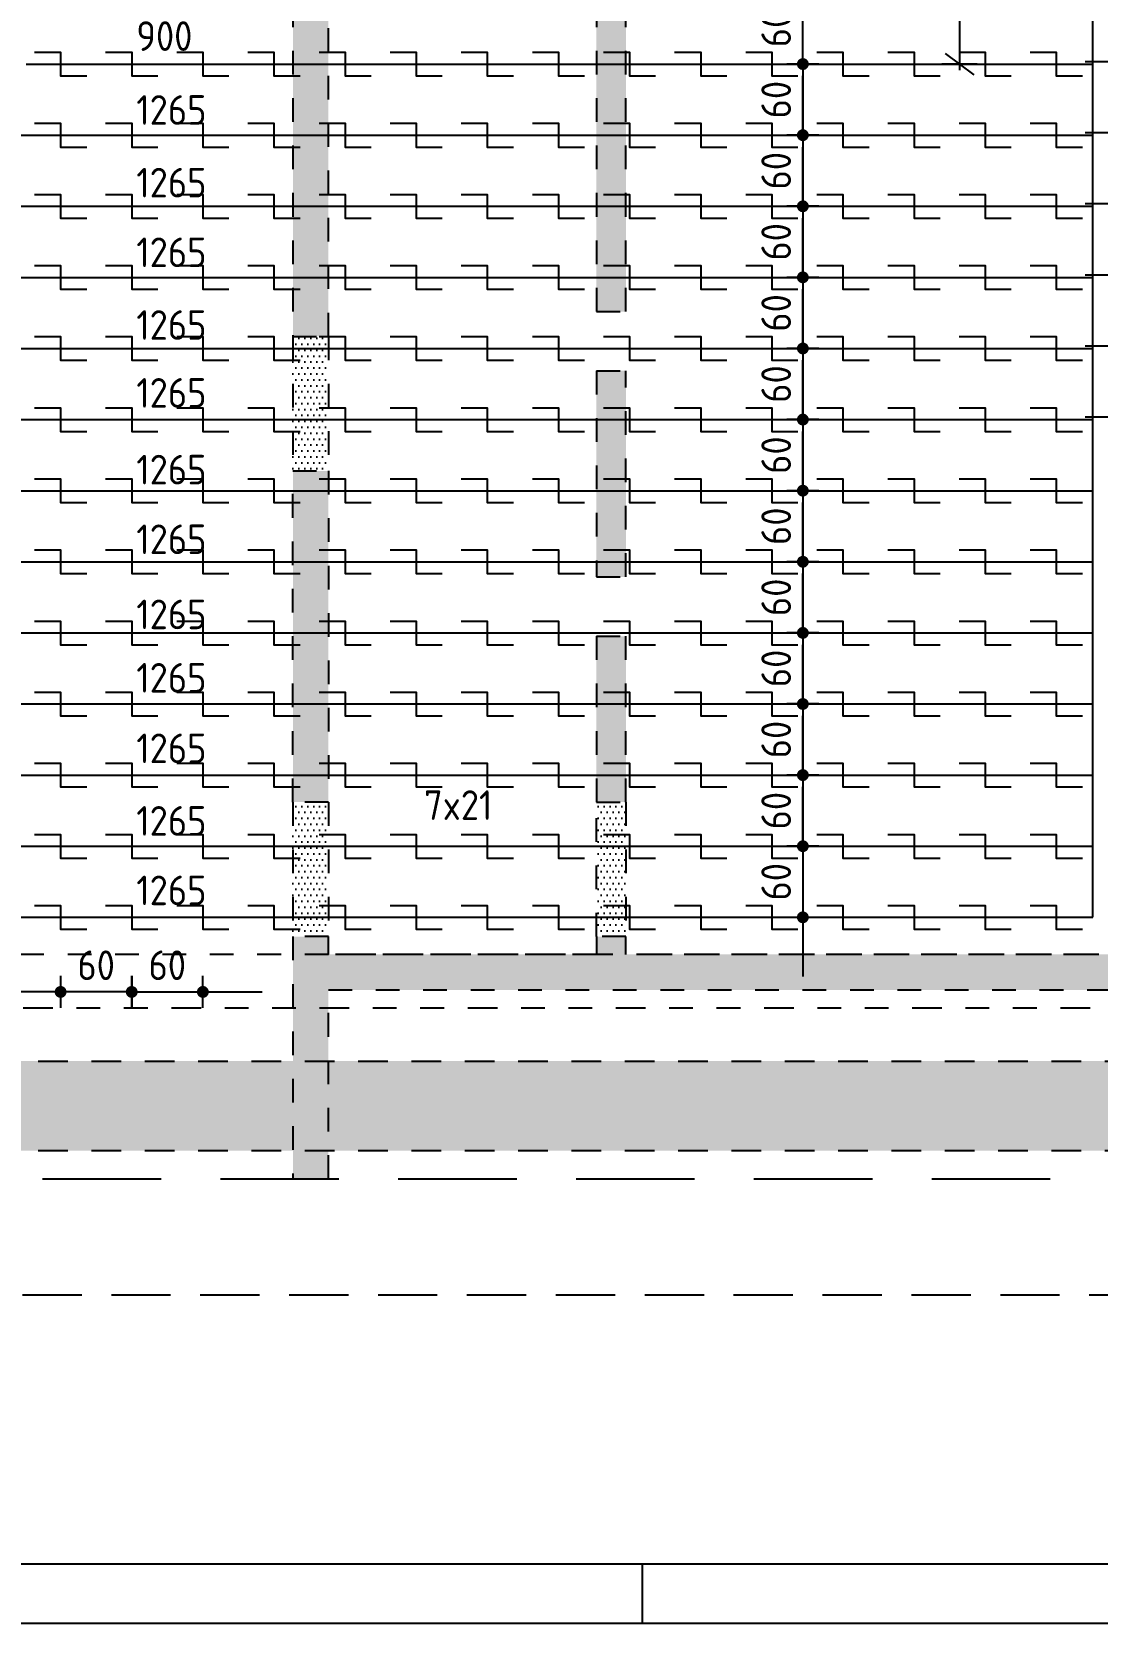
# Model space of a CAD drawing. Extents: x -45 to 98, y -32 to 51.
# Drawn here: x 47.37 to 51.87, y 0 to 6.71 of the extents above; entities that cross this region are included whole.
import ezdxf

# ---------------------------------------------------------------- set-up
doc = ezdxf.new("R2010")
doc.units = 0
doc.header["$LTSCALE"] = 0.5
for name, pattern in [('AUSGEZOGEN', [1000.01, 1000, 0.01]), ('DIVIDE2', [0.625, 0.25, -0.125, 0, -0.125, 0, -0.125]), ('DOT', [0.175, 0.05, -0.125]), ('GESTRICHELTX2', [1.5, 1, -0.5]), ('HIDDEN2', [0.187, 0.125, -0.062]), ('STRICHLINIE', [0.75, 0.5, -0.25]), ('VERDECKT', [0.375, 0.25, -0.125])]:
    doc.linetypes.add(name, pattern=pattern)
for name, color, linetype in [('2.UG', 7, 'Continuous'), ('AFB', 7, 'Continuous'), ('Brüstung 2.UG', 7, 'Continuous'), ('DETAIL', 7, 'Continuous'), ('grau_hell', 7, 'Continuous'), ('HILFE', 7, 'Continuous'), ('MASSE', 7, 'Continuous'), ('RAHMEN', 7, 'Continuous'), ('RND', 7, 'Continuous'), ('SCHRAFF', 7, 'Continuous'), ('VERDECKT', 7, 'Continuous'), ('Versprung oberseitig', 7, 'Continuous')]:
    doc.layers.add(name, color=color, linetype=linetype)
doc.layers.add('NOPLOT', color=7, linetype='Continuous', plot=False)
doc.styles.add('txt', font='isocp.shx')
doc.dimstyles.new('DOT_I', dxfattribs={"dimscale": 0.5, "dimtxt": 0.25, "dimasz": 0.25, "dimexe": 0.1, "dimexo": 0.3, "dimgap": 0.1, "dimtad": 1, "dimdec": 3, "dimzin": 3, "dimtxsty": 'txt', "dimblk": 'DOT', "dimblk1": 'DOT', "dimblk2": 'DOT', "dimsah": 1, "dimcen": 0.1, "dimse1": 1, "dimse2": 1, "dimazin": 0, "dimtfac": 1, "dimtdec": 4, "dimtix": 1, "dimtmove": 2, "dimatfit": 3, "dimfxl": 0, "dimtvp": 1, "dimtolj": 1, "dimtzin": 0, "dimarcsym": 0})
pattern_1 = [(0, (42.543227, -10.614945), (0.01984375, 0.0396875), [0, -0.0396875])]
pattern_2 = [(0, (4.462836, 238.246266), (0.0125, 0.025), [0, -0.025])]

# ---------------------------------------------------------------- blocks, each defined once
blk = doc.blocks.new('lei_gre')
at = {"layer": 'RND', "color": 7, "linetype": 'Continuous'}
for p, q in [((0, 0.15), (0, -0.15)), ((-0.09, -0.12), (0.09, 0.12))]:
    blk.add_line(p, q, dxfattribs=at)
blk = doc.blocks.new('DOT')
at = {"layer": 'MASSE', "color": 7, "linetype": 'Continuous'}
for p, q in [((0, 0.54), (0, -0.54)), ((0, 0), (-1, 0))]:
    blk.add_line(p, q, dxfattribs=at)
at = {"layer": 'MASSE', "color": 7, "linetype": 'Continuous', "const_width": 0.2}
blk.add_lwpolyline([(-0.1, 0, 1), (0.1, 0, 1)], format="xyb", close=True, dxfattribs=at)
blk = doc.blocks.new('*D83')
at = {"layer": 'Defpoints', "color": 0, "linetype": 'AUSGEZOGEN', "transparency": 16777216}
for p in [(50.6261, 6.8783), (50.6261, 6.8783), (50.6261, 6.5783)]:
    blk.add_point(p, dxfattribs=at)
at = {"layer": 'MASSE', "color": 0, "linetype": 'AUSGEZOGEN', "lineweight": -2, "transparency": 16777216}
for p, q in [((50.6261, 7.0033), (50.6261, 7.1283)), ((50.6261, 6.5783), (50.6261, 6.8783)), ((50.6261, 6.4533), (50.6261, 6.3283))]:
    blk.add_line(p, q, dxfattribs=at)
at = {"layer": 'MASSE', "color": 0, "linetype": 'AUSGEZOGEN', "lineweight": -2, "transparency": 16777216, "xscale": 0.125, "yscale": 0.125, "zscale": 0.125}
for p, rotation in [((50.6261, 6.8783), 270), ((50.6261, 6.5783), 90)]:
    blk.add_blockref('DOT', p, dxfattribs=dict(at, rotation=rotation))
at = {"layer": 'MASSE', "color": 0, "linetype": 'AUSGEZOGEN', "transparency": 16777216, "insert": (50.5136, 6.7283), "char_height": 0.125, "attachment_point": 5, "rotation": 90, "style": 'txt'}
blk.add_mtext('\\A1;60', dxfattribs=at)
blk = doc.blocks.new('*D84')
at = {"layer": 'Defpoints', "color": 0, "linetype": 'AUSGEZOGEN', "transparency": 16777216}
for p in [(50.6261, 6.5783), (50.6261, 6.2783), (50.6261, 6.2783)]:
    blk.add_point(p, dxfattribs=at)
at = {"layer": 'MASSE', "color": 0, "linetype": 'AUSGEZOGEN', "lineweight": -2, "transparency": 16777216}
for p, q in [((50.6261, 6.7033), (50.6261, 6.8283)), ((50.6261, 6.5783), (50.6261, 6.2783)), ((50.6261, 6.1533), (50.6261, 6.0283))]:
    blk.add_line(p, q, dxfattribs=at)
at = {"layer": 'MASSE', "color": 0, "linetype": 'AUSGEZOGEN', "lineweight": -2, "transparency": 16777216, "xscale": 0.125, "yscale": 0.125, "zscale": 0.125}
for p, rotation in [((50.6261, 6.5783), 270), ((50.6261, 6.2783), 90)]:
    blk.add_blockref('DOT', p, dxfattribs=dict(at, rotation=rotation))
at = {"layer": 'MASSE', "color": 0, "linetype": 'AUSGEZOGEN', "transparency": 16777216, "insert": (50.5136, 6.4283), "char_height": 0.125, "attachment_point": 5, "rotation": 90, "style": 'txt'}
blk.add_mtext('\\A1;60', dxfattribs=at)
blk = doc.blocks.new('*D85')
at = {"layer": 'Defpoints', "color": 0, "linetype": 'AUSGEZOGEN', "transparency": 16777216}
for p in [(50.6261, 6.2783), (50.6261, 5.9783), (50.6261, 5.9783)]:
    blk.add_point(p, dxfattribs=at)
at = {"layer": 'MASSE', "color": 0, "linetype": 'AUSGEZOGEN', "lineweight": -2, "transparency": 16777216}
for p, q in [((50.6261, 6.4033), (50.6261, 6.5283)), ((50.6261, 6.2783), (50.6261, 5.9783)), ((50.6261, 5.8533), (50.6261, 5.7283))]:
    blk.add_line(p, q, dxfattribs=at)
at = {"layer": 'MASSE', "color": 0, "linetype": 'AUSGEZOGEN', "lineweight": -2, "transparency": 16777216, "xscale": 0.125, "yscale": 0.125, "zscale": 0.125}
for p, rotation in [((50.6261, 6.2783), 270), ((50.6261, 5.9783), 90)]:
    blk.add_blockref('DOT', p, dxfattribs=dict(at, rotation=rotation))
at = {"layer": 'MASSE', "color": 0, "linetype": 'AUSGEZOGEN', "transparency": 16777216, "insert": (50.5136, 6.1283), "char_height": 0.125, "attachment_point": 5, "rotation": 90, "style": 'txt'}
blk.add_mtext('\\A1;60', dxfattribs=at)
blk = doc.blocks.new('*D86')
at = {"layer": 'Defpoints', "color": 0, "linetype": 'AUSGEZOGEN', "transparency": 16777216}
for p in [(50.6261, 5.9783), (50.6261, 5.6783), (50.6261, 5.6783)]:
    blk.add_point(p, dxfattribs=at)
at = {"layer": 'MASSE', "color": 0, "linetype": 'AUSGEZOGEN', "lineweight": -2, "transparency": 16777216}
for p, q in [((50.6261, 6.1033), (50.6261, 6.2283)), ((50.6261, 5.9783), (50.6261, 5.6783)), ((50.6261, 5.5533), (50.6261, 5.4283))]:
    blk.add_line(p, q, dxfattribs=at)
at = {"layer": 'MASSE', "color": 0, "linetype": 'AUSGEZOGEN', "lineweight": -2, "transparency": 16777216, "xscale": 0.125, "yscale": 0.125, "zscale": 0.125}
for p, rotation in [((50.6261, 5.9783), 270), ((50.6261, 5.6783), 90)]:
    blk.add_blockref('DOT', p, dxfattribs=dict(at, rotation=rotation))
at = {"layer": 'MASSE', "color": 0, "linetype": 'AUSGEZOGEN', "transparency": 16777216, "insert": (50.5136, 5.8283), "char_height": 0.125, "attachment_point": 5, "rotation": 90, "style": 'txt'}
blk.add_mtext('\\A1;60', dxfattribs=at)
blk = doc.blocks.new('*D87')
at = {"layer": 'Defpoints', "color": 0, "linetype": 'AUSGEZOGEN', "transparency": 16777216}
for p in [(50.6261, 5.6783), (50.6261, 5.3783), (50.6261, 5.3783)]:
    blk.add_point(p, dxfattribs=at)
at = {"layer": 'MASSE', "color": 0, "linetype": 'AUSGEZOGEN', "lineweight": -2, "transparency": 16777216}
for p, q in [((50.6261, 5.8033), (50.6261, 5.9283)), ((50.6261, 5.6783), (50.6261, 5.3783)), ((50.6261, 5.2533), (50.6261, 5.1283))]:
    blk.add_line(p, q, dxfattribs=at)
at = {"layer": 'MASSE', "color": 0, "linetype": 'AUSGEZOGEN', "lineweight": -2, "transparency": 16777216, "xscale": 0.125, "yscale": 0.125, "zscale": 0.125}
for p, rotation in [((50.6261, 5.6783), 270), ((50.6261, 5.3783), 90)]:
    blk.add_blockref('DOT', p, dxfattribs=dict(at, rotation=rotation))
at = {"layer": 'MASSE', "color": 0, "linetype": 'AUSGEZOGEN', "transparency": 16777216, "insert": (50.5136, 5.5283), "char_height": 0.125, "attachment_point": 5, "rotation": 90, "style": 'txt'}
blk.add_mtext('\\A1;60', dxfattribs=at)
blk = doc.blocks.new('*D88')
at = {"layer": 'Defpoints', "color": 0, "linetype": 'AUSGEZOGEN', "transparency": 16777216}
for p in [(50.6261, 5.3783), (50.6261, 5.0783), (50.6261, 5.0783)]:
    blk.add_point(p, dxfattribs=at)
at = {"layer": 'MASSE', "color": 0, "linetype": 'AUSGEZOGEN', "lineweight": -2, "transparency": 16777216}
for p, q in [((50.6261, 5.5033), (50.6261, 5.6283)), ((50.6261, 5.3783), (50.6261, 5.0783)), ((50.6261, 4.9533), (50.6261, 4.8283))]:
    blk.add_line(p, q, dxfattribs=at)
at = {"layer": 'MASSE', "color": 0, "linetype": 'AUSGEZOGEN', "lineweight": -2, "transparency": 16777216, "xscale": 0.125, "yscale": 0.125, "zscale": 0.125}
for p, rotation in [((50.6261, 5.3783), 270), ((50.6261, 5.0783), 90)]:
    blk.add_blockref('DOT', p, dxfattribs=dict(at, rotation=rotation))
at = {"layer": 'MASSE', "color": 0, "linetype": 'AUSGEZOGEN', "transparency": 16777216, "insert": (50.5136, 5.2283), "char_height": 0.125, "attachment_point": 5, "rotation": 90, "style": 'txt'}
blk.add_mtext('\\A1;60', dxfattribs=at)
blk = doc.blocks.new('*D89')
at = {"layer": 'Defpoints', "color": 0, "linetype": 'AUSGEZOGEN', "transparency": 16777216}
for p in [(50.6261, 5.0783), (50.6261, 4.7783), (50.6261, 4.7783)]:
    blk.add_point(p, dxfattribs=at)
at = {"layer": 'MASSE', "color": 0, "linetype": 'AUSGEZOGEN', "lineweight": -2, "transparency": 16777216}
for p, q in [((50.6261, 5.2033), (50.6261, 5.3283)), ((50.6261, 5.0783), (50.6261, 4.7783)), ((50.6261, 4.6533), (50.6261, 4.5283))]:
    blk.add_line(p, q, dxfattribs=at)
at = {"layer": 'MASSE', "color": 0, "linetype": 'AUSGEZOGEN', "lineweight": -2, "transparency": 16777216, "xscale": 0.125, "yscale": 0.125, "zscale": 0.125}
for p, rotation in [((50.6261, 5.0783), 270), ((50.6261, 4.7783), 90)]:
    blk.add_blockref('DOT', p, dxfattribs=dict(at, rotation=rotation))
at = {"layer": 'MASSE', "color": 0, "linetype": 'AUSGEZOGEN', "transparency": 16777216, "insert": (50.5136, 4.9283), "char_height": 0.125, "attachment_point": 5, "rotation": 90, "style": 'txt'}
blk.add_mtext('\\A1;60', dxfattribs=at)
blk = doc.blocks.new('*D90')
at = {"layer": 'Defpoints', "color": 0, "linetype": 'AUSGEZOGEN', "transparency": 16777216}
for p in [(50.6261, 4.7783), (50.6261, 4.4783), (50.6261, 4.4783)]:
    blk.add_point(p, dxfattribs=at)
at = {"layer": 'MASSE', "color": 0, "linetype": 'AUSGEZOGEN', "lineweight": -2, "transparency": 16777216}
for p, q in [((50.6261, 4.9033), (50.6261, 5.0283)), ((50.6261, 4.7783), (50.6261, 4.4783)), ((50.6261, 4.3533), (50.6261, 4.2283))]:
    blk.add_line(p, q, dxfattribs=at)
at = {"layer": 'MASSE', "color": 0, "linetype": 'AUSGEZOGEN', "lineweight": -2, "transparency": 16777216, "xscale": 0.125, "yscale": 0.125, "zscale": 0.125}
for p, rotation in [((50.6261, 4.7783), 270), ((50.6261, 4.4783), 90)]:
    blk.add_blockref('DOT', p, dxfattribs=dict(at, rotation=rotation))
at = {"layer": 'MASSE', "color": 0, "linetype": 'AUSGEZOGEN', "transparency": 16777216, "insert": (50.5136, 4.6283), "char_height": 0.125, "attachment_point": 5, "rotation": 90, "style": 'txt'}
blk.add_mtext('\\A1;60', dxfattribs=at)
blk = doc.blocks.new('*D91')
at = {"layer": 'Defpoints', "color": 0, "linetype": 'AUSGEZOGEN', "transparency": 16777216}
for p in [(50.6261, 4.4783), (50.6261, 4.1783), (50.6261, 4.1783)]:
    blk.add_point(p, dxfattribs=at)
at = {"layer": 'MASSE', "color": 0, "linetype": 'AUSGEZOGEN', "lineweight": -2, "transparency": 16777216}
for p, q in [((50.6261, 4.6033), (50.6261, 4.7283)), ((50.6261, 4.4783), (50.6261, 4.1783)), ((50.6261, 4.0533), (50.6261, 3.9283))]:
    blk.add_line(p, q, dxfattribs=at)
at = {"layer": 'MASSE', "color": 0, "linetype": 'AUSGEZOGEN', "lineweight": -2, "transparency": 16777216, "xscale": 0.125, "yscale": 0.125, "zscale": 0.125}
for p, rotation in [((50.6261, 4.4783), 270), ((50.6261, 4.1783), 90)]:
    blk.add_blockref('DOT', p, dxfattribs=dict(at, rotation=rotation))
at = {"layer": 'MASSE', "color": 0, "linetype": 'AUSGEZOGEN', "transparency": 16777216, "insert": (50.5136, 4.3283), "char_height": 0.125, "attachment_point": 5, "rotation": 90, "style": 'txt'}
blk.add_mtext('\\A1;60', dxfattribs=at)
blk = doc.blocks.new('*D92')
at = {"layer": 'Defpoints', "color": 0, "linetype": 'AUSGEZOGEN', "transparency": 16777216}
for p in [(50.6261, 4.1783), (50.6261, 3.8783), (50.6261, 3.8783)]:
    blk.add_point(p, dxfattribs=at)
at = {"layer": 'MASSE', "color": 0, "linetype": 'AUSGEZOGEN', "lineweight": -2, "transparency": 16777216}
for p, q in [((50.6261, 4.3033), (50.6261, 4.4283)), ((50.6261, 4.1783), (50.6261, 3.8783)), ((50.6261, 3.7533), (50.6261, 3.6283))]:
    blk.add_line(p, q, dxfattribs=at)
at = {"layer": 'MASSE', "color": 0, "linetype": 'AUSGEZOGEN', "lineweight": -2, "transparency": 16777216, "xscale": 0.125, "yscale": 0.125, "zscale": 0.125}
for p, rotation in [((50.6261, 4.1783), 270), ((50.6261, 3.8783), 90)]:
    blk.add_blockref('DOT', p, dxfattribs=dict(at, rotation=rotation))
at = {"layer": 'MASSE', "color": 0, "linetype": 'AUSGEZOGEN', "transparency": 16777216, "insert": (50.5136, 4.0283), "char_height": 0.125, "attachment_point": 5, "rotation": 90, "style": 'txt'}
blk.add_mtext('\\A1;60', dxfattribs=at)
blk = doc.blocks.new('*D93')
at = {"layer": 'Defpoints', "color": 0, "linetype": 'AUSGEZOGEN', "transparency": 16777216}
for p in [(50.6261, 3.8783), (50.6261, 3.5783), (50.6261, 3.5783)]:
    blk.add_point(p, dxfattribs=at)
at = {"layer": 'MASSE', "color": 0, "linetype": 'AUSGEZOGEN', "lineweight": -2, "transparency": 16777216}
for p, q in [((50.6261, 4.0033), (50.6261, 4.1283)), ((50.6261, 3.8783), (50.6261, 3.5783)), ((50.6261, 3.4533), (50.6261, 3.3283))]:
    blk.add_line(p, q, dxfattribs=at)
at = {"layer": 'MASSE', "color": 0, "linetype": 'AUSGEZOGEN', "lineweight": -2, "transparency": 16777216, "xscale": 0.125, "yscale": 0.125, "zscale": 0.125}
for p, rotation in [((50.6261, 3.8783), 270), ((50.6261, 3.5783), 90)]:
    blk.add_blockref('DOT', p, dxfattribs=dict(at, rotation=rotation))
at = {"layer": 'MASSE', "color": 0, "linetype": 'AUSGEZOGEN', "transparency": 16777216, "insert": (50.5136, 3.7283), "char_height": 0.125, "attachment_point": 5, "rotation": 90, "style": 'txt'}
blk.add_mtext('\\A1;60', dxfattribs=at)
blk = doc.blocks.new('*D94')
at = {"layer": 'Defpoints', "color": 0, "linetype": 'AUSGEZOGEN', "transparency": 16777216}
for p in [(50.6261, 3.5783), (50.6261, 3.2783), (50.6261, 3.2783)]:
    blk.add_point(p, dxfattribs=at)
at = {"layer": 'MASSE', "color": 0, "linetype": 'AUSGEZOGEN', "lineweight": -2, "transparency": 16777216}
for p, q in [((50.6261, 3.7033), (50.6261, 3.8283)), ((50.6261, 3.5783), (50.6261, 3.2783)), ((50.6261, 3.1533), (50.6261, 3.0283))]:
    blk.add_line(p, q, dxfattribs=at)
at = {"layer": 'MASSE', "color": 0, "linetype": 'AUSGEZOGEN', "lineweight": -2, "transparency": 16777216, "xscale": 0.125, "yscale": 0.125, "zscale": 0.125}
for p, rotation in [((50.6261, 3.5783), 270), ((50.6261, 3.2783), 90)]:
    blk.add_blockref('DOT', p, dxfattribs=dict(at, rotation=rotation))
at = {"layer": 'MASSE', "color": 0, "linetype": 'AUSGEZOGEN', "transparency": 16777216, "insert": (50.5136, 3.4283), "char_height": 0.125, "attachment_point": 5, "rotation": 90, "style": 'txt'}
blk.add_mtext('\\A1;60', dxfattribs=at)
blk = doc.blocks.new('*D95')
at = {"layer": 'Defpoints', "color": 0, "linetype": 'AUSGEZOGEN', "transparency": 16777216}
for p in [(50.6261, 3.2783), (50.6261, 2.9783), (50.6261, 2.9783)]:
    blk.add_point(p, dxfattribs=at)
at = {"layer": 'MASSE', "color": 0, "linetype": 'AUSGEZOGEN', "lineweight": -2, "transparency": 16777216}
for p, q in [((50.6261, 3.4033), (50.6261, 3.5283)), ((50.6261, 3.2783), (50.6261, 2.9783)), ((50.6261, 2.8533), (50.6261, 2.7283))]:
    blk.add_line(p, q, dxfattribs=at)
at = {"layer": 'MASSE', "color": 0, "linetype": 'AUSGEZOGEN', "lineweight": -2, "transparency": 16777216, "xscale": 0.125, "yscale": 0.125, "zscale": 0.125}
for p, rotation in [((50.6261, 3.2783), 270), ((50.6261, 2.9783), 90)]:
    blk.add_blockref('DOT', p, dxfattribs=dict(at, rotation=rotation))
at = {"layer": 'MASSE', "color": 0, "linetype": 'AUSGEZOGEN', "transparency": 16777216, "insert": (50.5136, 3.1283), "char_height": 0.125, "attachment_point": 5, "rotation": 90, "style": 'txt'}
blk.add_mtext('\\A1;60', dxfattribs=at)
blk = doc.blocks.new('*D98')
at = {"layer": 'Defpoints', "color": 0, "linetype": 'AUSGEZOGEN', "transparency": 16777216}
for p in [(47.4952, 2.6634), (47.4952, 2.6634), (47.7952, 2.6634)]:
    blk.add_point(p, dxfattribs=at)
at = {"layer": 'MASSE', "color": 0, "linetype": 'AUSGEZOGEN', "lineweight": -2, "transparency": 16777216}
for p, q in [((47.3702, 2.6634), (47.2452, 2.6634)), ((47.7952, 2.6634), (47.4952, 2.6634)), ((47.9202, 2.6634), (48.0452, 2.6634))]:
    blk.add_line(p, q, dxfattribs=at)
at = {"layer": 'MASSE', "color": 0, "linetype": 'AUSGEZOGEN', "lineweight": -2, "transparency": 16777216, "xscale": 0.125, "yscale": 0.125, "zscale": 0.125}
blk.add_blockref('DOT', (47.4952, 2.6634), dxfattribs=at)
at = {"layer": 'MASSE', "color": 0, "linetype": 'AUSGEZOGEN', "lineweight": -2, "transparency": 16777216, "xscale": 0.125, "yscale": 0.125, "zscale": 0.125, "rotation": 180}
blk.add_blockref('DOT', (47.7952, 2.6634), dxfattribs=at)
at = {"layer": 'MASSE', "color": 0, "linetype": 'AUSGEZOGEN', "transparency": 16777216, "insert": (47.6452, 2.7759), "char_height": 0.125, "attachment_point": 5, "style": 'txt'}
blk.add_mtext('\\A1;60', dxfattribs=at)
blk = doc.blocks.new('*D99')
at = {"layer": 'Defpoints', "color": 0, "linetype": 'AUSGEZOGEN', "transparency": 16777216}
for p in [(47.7952, 2.6634), (48.0952, 2.6634), (48.0952, 2.6634)]:
    blk.add_point(p, dxfattribs=at)
at = {"layer": 'MASSE', "color": 0, "linetype": 'AUSGEZOGEN', "lineweight": -2, "transparency": 16777216}
for p, q in [((47.6702, 2.6634), (47.5452, 2.6634)), ((47.7952, 2.6634), (48.0952, 2.6634)), ((48.2202, 2.6634), (48.3452, 2.6634))]:
    blk.add_line(p, q, dxfattribs=at)
at = {"layer": 'MASSE', "color": 0, "linetype": 'AUSGEZOGEN', "lineweight": -2, "transparency": 16777216, "xscale": 0.125, "yscale": 0.125, "zscale": 0.125}
blk.add_blockref('DOT', (47.7952, 2.6634), dxfattribs=at)
at = {"layer": 'MASSE', "color": 0, "linetype": 'AUSGEZOGEN', "lineweight": -2, "transparency": 16777216, "xscale": 0.125, "yscale": 0.125, "zscale": 0.125, "rotation": 180}
blk.add_blockref('DOT', (48.0952, 2.6634), dxfattribs=at)
at = {"layer": 'MASSE', "color": 0, "linetype": 'AUSGEZOGEN', "transparency": 16777216, "insert": (47.9452, 2.7759), "char_height": 0.125, "attachment_point": 5, "style": 'txt'}
blk.add_mtext('\\A1;60', dxfattribs=at)
blk = doc.blocks.new('A0-38-5')
at = {"layer": 'RAHMEN', "color": 5}
blk.add_line((2, 0.5), (156.4, 0.5), dxfattribs=at)
at = {"layer": 'RAHMEN', "color": 7}
blk.add_line((99.9, 0), (99.9, 0.5), dxfattribs=at)
at = {"layer": 'RAHMEN'}
blk.add_line((0, 0), (156.9, 0), dxfattribs=at)

msp = doc.modelspace()

# ---------------------------------------------------------------- hatches: boundary and pattern name
at = {"layer": 'Brüstung 2.UG', "linetype": 'DOT'}
h = msp.add_hatch(dxfattribs=at)
h.set_pattern_fill('DOTS', color=102, scale=0.4, double=1)
h.set_pattern_definition(pattern_2)
h.paths.add_polyline_path([(48.475, 4.8618), (48.625, 4.8618), (48.625, 5.4293), (48.475, 5.4293)])
h = msp.add_hatch(dxfattribs=at)
h.set_pattern_fill('DOTS', color=102, scale=0.4, double=1)
h.set_pattern_definition(pattern_2)
h.paths.add_polyline_path([(48.475, 2.8968), (48.625, 2.8968), (48.625, 3.4643), (48.475, 3.4643)])
h = msp.add_hatch(dxfattribs=at)
h.set_pattern_fill('DOTS', color=102, scale=0.4, double=1)
h.set_pattern_definition(pattern_2)
h.paths.add_polyline_path([(49.88, 3.4643), (49.755, 3.4643), (49.755, 2.8968), (49.88, 2.8968)])
at = {"layer": 'grau_hell'}
h = msp.add_hatch(color=9, dxfattribs=at)
h.paths.add_polyline_path([(63.7525, 1.9943), (63.375, 2.3718), (45.375, 2.3718), (45.375, 1.9943)])
h.paths.add_polyline_path([(63.375, 2.3718), (63.7525, 1.9943), (63.7525, 2.8218), (63.375, 2.8218)])
at = {"layer": 'SCHRAFF', "linetype": 'AUSGEZOGEN'}
h = msp.add_hatch(dxfattribs=at)
h.set_pattern_fill('DOTS', scale=0.025, double=1)
h.set_pattern_definition(pattern_1)
h.paths.add_polyline_path([(50.315, 7.1843), (48.145, 7.1843), (48.145, 7.0343), (48.475, 7.0343), (48.475, 5.4293), (48.625, 5.4293), (48.625, 7.0343), (49.755, 7.0343), (49.755, 5.5343), (49.88, 5.5343), (49.88, 7.0343), (50.315, 7.0343)])
h.paths.add_polyline_path([(48.625, 4.8618), (48.475, 4.8618), (48.475, 3.4643), (48.625, 3.4643)])
h.paths.add_polyline_path([(49.88, 5.2843), (49.755, 5.2843), (49.755, 4.4143), (49.88, 4.4143)])
h.paths.add_polyline_path([(49.88, 4.1643), (49.755, 4.1643), (49.755, 3.4643), (49.88, 3.4643)])
h = msp.add_hatch(dxfattribs=at)
h.set_pattern_fill('DOTS', scale=0.025, double=1)
h.set_pattern_definition(pattern_1)
h.paths.add_polyline_path([(52.78, 2.7592), (52.6097, 2.6718), (52.78, 2.6718)], flags=17)
h.paths.add_polyline_path([(48.475, 1.8745), (48.625, 1.8745), (48.625, 2.6718), (52.6097, 2.6718), (52.78, 2.7592), (52.78, 2.8218), (52.225, 2.8218), (52.225, 2.9443), (52.075, 2.9443), (52.075, 2.8218), (49.88, 2.8218), (49.88, 2.8968), (49.755, 2.8968), (49.755, 2.8218), (48.625, 2.8218), (48.625, 2.8968), (48.475, 2.8968)])

# ---------------------------------------------------------------- linework, layer by layer
at = {"layer": '2.UG', "color": 7, "linetype": 'DOT'}
for p, q in [((49.755, 5.5343), (49.88, 5.5343)), ((49.755, 5.2843), (49.88, 5.2843)), ((49.755, 4.4143), (49.88, 4.4143)), ((49.755, 4.1643), (49.88, 4.1643))]:
    msp.add_line(p, q, dxfattribs=at)
for points in [[(50.315, 7.1843), (48.145, 7.1843), (48.145, 7.0343), (48.475, 7.0343), (48.475, 5.4293), (48.625, 5.4293), (48.625, 7.0343), (49.755, 7.0343), (49.755, 5.5343)], [(49.88, 5.5343), (49.88, 7.0343), (50.315, 7.0343), (50.315, 7.1843)], [(49.755, 5.2843), (49.755, 4.4143)], [(49.88, 4.4143), (49.88, 5.2843)], [(49.755, 4.1643), (49.755, 3.4643), (49.88, 3.4643), (49.88, 4.1643)], [(48.625, 1.8745), (48.625, 2.6718), (52.78, 2.6718), (52.78, 2.8218), (52.225, 2.8218), (52.225, 2.9443), (52.075, 2.9443), (52.075, 2.8218), (49.88, 2.8218), (49.88, 2.8968), (49.755, 2.8968), (49.755, 2.8218), (48.625, 2.8218), (48.625, 2.8968), (48.475, 2.8968)], [(48.475, 2.8968), (48.475, 1.8745)]]:
    msp.add_lwpolyline(points, dxfattribs=at)
msp.add_lwpolyline([(48.475, 4.8618), (48.625, 4.8618), (48.625, 3.4643), (48.475, 3.4643)], close=True, dxfattribs=at)
at = {"layer": 'AFB', "color": 1, "linetype": 'DIVIDE2'}
msp.add_line((45.4625, 2.5968), (63.2875, 2.5968), dxfattribs=at)
at = {"layer": 'Brüstung 2.UG', "color": 102, "linetype": 'DOT'}
for p, q in [((48.475, 5.4293), (48.475, 4.8618)), ((48.625, 5.4293), (48.625, 4.8618)), ((48.475, 3.4643), (48.475, 2.8968)), ((48.625, 3.4643), (48.625, 2.8968)), ((49.755, 2.8968), (49.755, 3.4643)), ((49.88, 3.4643), (49.88, 2.8968))]:
    msp.add_line(p, q, dxfattribs=at)
at = {"layer": 'DETAIL', "color": 102, "linetype": 'STRICHLINIE'}
msp.add_lwpolyline([(44.7348, 1.3845), (44.7348, 10.2147), (64.4592, 10.2147), (64.4592, 1.3845)], close=True, dxfattribs=at)
at = {"layer": 'HILFE', "color": 102, "linetype": 'GESTRICHELTX2'}
msp.add_line((45.1695, 1.8745), (63.9699, 1.8745), dxfattribs=at)
at = {"layer": 'NOPLOT', "color": 191, "linetype": 'AUSGEZOGEN'}
msp.add_line((51.85, 2.9783), (51.85, 7.2392), dxfattribs=at)
at = {"layer": 'RND', "color": 102, "linetype": 'AUSGEZOGEN'}
msp.add_line((51.287, 7.359), (51.287, 6.5519), dxfattribs=at)
at = {"layer": 'RND', "color": 1, "linetype": 'AUSGEZOGEN'}
for points in [[(47.3852, 6.6283), (47.4952, 6.6283), (47.4952, 6.5283), (47.6052, 6.5283)], [(47.6852, 6.6283), (47.7952, 6.6283), (47.7952, 6.5283), (47.9052, 6.5283)], [(47.9852, 6.6283), (48.0952, 6.6283), (48.0952, 6.5283), (48.2052, 6.5283)], [(48.2852, 6.6283), (48.3952, 6.6283), (48.3952, 6.5283), (48.5052, 6.5283)], [(48.5852, 6.6283), (48.6952, 6.6283), (48.6952, 6.5283), (48.8052, 6.5283)], [(48.8852, 6.6283), (48.9952, 6.6283), (48.9952, 6.5283), (49.1052, 6.5283)], [(49.1852, 6.6283), (49.2952, 6.6283), (49.2952, 6.5283), (49.4052, 6.5283)], [(49.4852, 6.6283), (49.5952, 6.6283), (49.5952, 6.5283), (49.7052, 6.5283)], [(49.7852, 6.6283), (49.8952, 6.6283), (49.8952, 6.5283), (50.0052, 6.5283)], [(50.0852, 6.6283), (50.1952, 6.6283), (50.1952, 6.5283), (50.3052, 6.5283)], [(50.3852, 6.6283), (50.4952, 6.6283), (50.4952, 6.5283), (50.6052, 6.5283)], [(50.6852, 6.6283), (50.7952, 6.6283), (50.7952, 6.5283), (50.9052, 6.5283)], [(50.9852, 6.6283), (51.0952, 6.6283), (51.0952, 6.5283), (51.2052, 6.5283)], [(51.2852, 6.6283), (51.3952, 6.6283), (51.3952, 6.5283), (51.5052, 6.5283)], [(51.5852, 6.6283), (51.6952, 6.6283), (51.6952, 6.5283), (51.8052, 6.5283)], [(51.8174, 6.5893), (56.9424, 6.5893)], [(47.35, 6.5783), (51.85, 6.5783)], [(47.3852, 6.3283), (47.4952, 6.3283), (47.4952, 6.2283), (47.6052, 6.2283)], [(47.6852, 6.3283), (47.7952, 6.3283), (47.7952, 6.2283), (47.9052, 6.2283)], [(47.9852, 6.3283), (48.0952, 6.3283), (48.0952, 6.2283), (48.2052, 6.2283)], [(48.2852, 6.3283), (48.3952, 6.3283), (48.3952, 6.2283), (48.5052, 6.2283)], [(48.5852, 6.3283), (48.6952, 6.3283), (48.6952, 6.2283), (48.8052, 6.2283)], [(48.8852, 6.3283), (48.9952, 6.3283), (48.9952, 6.2283), (49.1052, 6.2283)], [(49.1852, 6.3283), (49.2952, 6.3283), (49.2952, 6.2283), (49.4052, 6.2283)], [(49.4852, 6.3283), (49.5952, 6.3283), (49.5952, 6.2283), (49.7052, 6.2283)], [(49.7852, 6.3283), (49.8952, 6.3283), (49.8952, 6.2283), (50.0052, 6.2283)], [(50.0852, 6.3283), (50.1952, 6.3283), (50.1952, 6.2283), (50.3052, 6.2283)], [(50.3852, 6.3283), (50.4952, 6.3283), (50.4952, 6.2283), (50.6052, 6.2283)], [(50.6852, 6.3283), (50.7952, 6.3283), (50.7952, 6.2283), (50.9052, 6.2283)], [(50.9852, 6.3283), (51.0952, 6.3283), (51.0952, 6.2283), (51.2052, 6.2283)], [(51.2852, 6.3283), (51.3952, 6.3283), (51.3952, 6.2283), (51.5052, 6.2283)], [(51.5852, 6.3283), (51.6952, 6.3283), (51.6952, 6.2283), (51.8052, 6.2283)], [(45.525, 6.2783), (51.85, 6.2783)], [(51.8174, 6.2893), (56.9424, 6.2893)], [(45.525, 5.9783), (51.85, 5.9783)], [(47.3852, 6.0283), (47.4952, 6.0283), (47.4952, 5.9283), (47.6052, 5.9283)], [(47.6852, 6.0283), (47.7952, 6.0283), (47.7952, 5.9283), (47.9052, 5.9283)], [(47.9852, 6.0283), (48.0952, 6.0283), (48.0952, 5.9283), (48.2052, 5.9283)], [(48.2852, 6.0283), (48.3952, 6.0283), (48.3952, 5.9283), (48.5052, 5.9283)], [(48.5852, 6.0283), (48.6952, 6.0283), (48.6952, 5.9283), (48.8052, 5.9283)], [(48.8852, 6.0283), (48.9952, 6.0283), (48.9952, 5.9283), (49.1052, 5.9283)], [(49.1852, 6.0283), (49.2952, 6.0283), (49.2952, 5.9283), (49.4052, 5.9283)], [(49.4852, 6.0283), (49.5952, 6.0283), (49.5952, 5.9283), (49.7052, 5.9283)], [(49.7852, 6.0283), (49.8952, 6.0283), (49.8952, 5.9283), (50.0052, 5.9283)], [(50.0852, 6.0283), (50.1952, 6.0283), (50.1952, 5.9283), (50.3052, 5.9283)], [(50.3852, 6.0283), (50.4952, 6.0283), (50.4952, 5.9283), (50.6052, 5.9283)], [(50.6852, 6.0283), (50.7952, 6.0283), (50.7952, 5.9283), (50.9052, 5.9283)], [(50.9852, 6.0283), (51.0952, 6.0283), (51.0952, 5.9283), (51.2052, 5.9283)], [(51.2852, 6.0283), (51.3952, 6.0283), (51.3952, 5.9283), (51.5052, 5.9283)], [(51.5852, 6.0283), (51.6952, 6.0283), (51.6952, 5.9283), (51.8052, 5.9283)], [(51.8174, 5.9893), (56.9424, 5.9893)], [(47.3852, 5.7283), (47.4952, 5.7283), (47.4952, 5.6283), (47.6052, 5.6283)], [(47.6852, 5.7283), (47.7952, 5.7283), (47.7952, 5.6283), (47.9052, 5.6283)], [(47.9852, 5.7283), (48.0952, 5.7283), (48.0952, 5.6283), (48.2052, 5.6283)], [(48.2852, 5.7283), (48.3952, 5.7283), (48.3952, 5.6283), (48.5052, 5.6283)], [(48.5852, 5.7283), (48.6952, 5.7283), (48.6952, 5.6283), (48.8052, 5.6283)], [(48.8852, 5.7283), (48.9952, 5.7283), (48.9952, 5.6283), (49.1052, 5.6283)], [(49.1852, 5.7283), (49.2952, 5.7283), (49.2952, 5.6283), (49.4052, 5.6283)], [(49.4852, 5.7283), (49.5952, 5.7283), (49.5952, 5.6283), (49.7052, 5.6283)], [(49.7852, 5.7283), (49.8952, 5.7283), (49.8952, 5.6283), (50.0052, 5.6283)], [(50.0852, 5.7283), (50.1952, 5.7283), (50.1952, 5.6283), (50.3052, 5.6283)], [(50.3852, 5.7283), (50.4952, 5.7283), (50.4952, 5.6283), (50.6052, 5.6283)], [(50.6852, 5.7283), (50.7952, 5.7283), (50.7952, 5.6283), (50.9052, 5.6283)], [(50.9852, 5.7283), (51.0952, 5.7283), (51.0952, 5.6283), (51.2052, 5.6283)], [(51.2852, 5.7283), (51.3952, 5.7283), (51.3952, 5.6283), (51.5052, 5.6283)], [(51.5852, 5.7283), (51.6952, 5.7283), (51.6952, 5.6283), (51.8052, 5.6283)], [(45.525, 5.6783), (51.85, 5.6783)], [(51.8174, 5.6893), (56.9424, 5.6893)], [(45.525, 5.3783), (51.85, 5.3783)], [(47.3852, 5.4283), (47.4952, 5.4283), (47.4952, 5.3283), (47.6052, 5.3283)], [(47.6852, 5.4283), (47.7952, 5.4283), (47.7952, 5.3283), (47.9052, 5.3283)], [(47.9852, 5.4283), (48.0952, 5.4283), (48.0952, 5.3283), (48.2052, 5.3283)], [(48.2852, 5.4283), (48.3952, 5.4283), (48.3952, 5.3283), (48.5052, 5.3283)], [(48.5852, 5.4283), (48.6952, 5.4283), (48.6952, 5.3283), (48.8052, 5.3283)], [(48.8852, 5.4283), (48.9952, 5.4283), (48.9952, 5.3283), (49.1052, 5.3283)], [(49.1852, 5.4283), (49.2952, 5.4283), (49.2952, 5.3283), (49.4052, 5.3283)], [(49.4852, 5.4283), (49.5952, 5.4283), (49.5952, 5.3283), (49.7052, 5.3283)], [(49.7852, 5.4283), (49.8952, 5.4283), (49.8952, 5.3283), (50.0052, 5.3283)], [(50.0852, 5.4283), (50.1952, 5.4283), (50.1952, 5.3283), (50.3052, 5.3283)], [(50.3852, 5.4283), (50.4952, 5.4283), (50.4952, 5.3283), (50.6052, 5.3283)], [(50.6852, 5.4283), (50.7952, 5.4283), (50.7952, 5.3283), (50.9052, 5.3283)], [(50.9852, 5.4283), (51.0952, 5.4283), (51.0952, 5.3283), (51.2052, 5.3283)], [(51.2852, 5.4283), (51.3952, 5.4283), (51.3952, 5.3283), (51.5052, 5.3283)], [(51.5852, 5.4283), (51.6952, 5.4283), (51.6952, 5.3283), (51.8052, 5.3283)], [(51.8174, 5.3893), (56.9424, 5.3893)], [(47.3852, 5.1283), (47.4952, 5.1283), (47.4952, 5.0283), (47.6052, 5.0283)], [(47.6852, 5.1283), (47.7952, 5.1283), (47.7952, 5.0283), (47.9052, 5.0283)], [(47.9852, 5.1283), (48.0952, 5.1283), (48.0952, 5.0283), (48.2052, 5.0283)], [(48.2852, 5.1283), (48.3952, 5.1283), (48.3952, 5.0283), (48.5052, 5.0283)], [(48.5852, 5.1283), (48.6952, 5.1283), (48.6952, 5.0283), (48.8052, 5.0283)], [(48.8852, 5.1283), (48.9952, 5.1283), (48.9952, 5.0283), (49.1052, 5.0283)], [(49.1852, 5.1283), (49.2952, 5.1283), (49.2952, 5.0283), (49.4052, 5.0283)], [(49.4852, 5.1283), (49.5952, 5.1283), (49.5952, 5.0283), (49.7052, 5.0283)], [(49.7852, 5.1283), (49.8952, 5.1283), (49.8952, 5.0283), (50.0052, 5.0283)], [(50.0852, 5.1283), (50.1952, 5.1283), (50.1952, 5.0283), (50.3052, 5.0283)], [(50.3852, 5.1283), (50.4952, 5.1283), (50.4952, 5.0283), (50.6052, 5.0283)], [(50.6852, 5.1283), (50.7952, 5.1283), (50.7952, 5.0283), (50.9052, 5.0283)], [(50.9852, 5.1283), (51.0952, 5.1283), (51.0952, 5.0283), (51.2052, 5.0283)], [(51.2852, 5.1283), (51.3952, 5.1283), (51.3952, 5.0283), (51.5052, 5.0283)], [(51.5852, 5.1283), (51.6952, 5.1283), (51.6952, 5.0283), (51.8052, 5.0283)], [(45.525, 5.0783), (51.85, 5.0783)], [(51.8174, 5.0893), (56.9424, 5.0893)], [(45.525, 4.7783), (51.85, 4.7783)], [(47.3852, 4.8283), (47.4952, 4.8283), (47.4952, 4.7283), (47.6052, 4.7283)], [(47.6852, 4.8283), (47.7952, 4.8283), (47.7952, 4.7283), (47.9052, 4.7283)], [(47.9852, 4.8283), (48.0952, 4.8283), (48.0952, 4.7283), (48.2052, 4.7283)], [(48.2852, 4.8283), (48.3952, 4.8283), (48.3952, 4.7283), (48.5052, 4.7283)], [(48.5852, 4.8283), (48.6952, 4.8283), (48.6952, 4.7283), (48.8052, 4.7283)], [(48.8852, 4.8283), (48.9952, 4.8283), (48.9952, 4.7283), (49.1052, 4.7283)], [(49.1852, 4.8283), (49.2952, 4.8283), (49.2952, 4.7283), (49.4052, 4.7283)], [(49.4852, 4.8283), (49.5952, 4.8283), (49.5952, 4.7283), (49.7052, 4.7283)], [(49.7852, 4.8283), (49.8952, 4.8283), (49.8952, 4.7283), (50.0052, 4.7283)], [(50.0852, 4.8283), (50.1952, 4.8283), (50.1952, 4.7283), (50.3052, 4.7283)], [(50.3852, 4.8283), (50.4952, 4.8283), (50.4952, 4.7283), (50.6052, 4.7283)], [(50.6852, 4.8283), (50.7952, 4.8283), (50.7952, 4.7283), (50.9052, 4.7283)], [(50.9852, 4.8283), (51.0952, 4.8283), (51.0952, 4.7283), (51.2052, 4.7283)], [(51.2852, 4.8283), (51.3952, 4.8283), (51.3952, 4.7283), (51.5052, 4.7283)], [(51.5852, 4.8283), (51.6952, 4.8283), (51.6952, 4.7283), (51.8052, 4.7283)], [(47.3852, 4.5283), (47.4952, 4.5283), (47.4952, 4.4283), (47.6052, 4.4283)], [(47.6852, 4.5283), (47.7952, 4.5283), (47.7952, 4.4283), (47.9052, 4.4283)], [(47.9852, 4.5283), (48.0952, 4.5283), (48.0952, 4.4283), (48.2052, 4.4283)], [(48.2852, 4.5283), (48.3952, 4.5283), (48.3952, 4.4283), (48.5052, 4.4283)], [(48.5852, 4.5283), (48.6952, 4.5283), (48.6952, 4.4283), (48.8052, 4.4283)], [(48.8852, 4.5283), (48.9952, 4.5283), (48.9952, 4.4283), (49.1052, 4.4283)], [(49.1852, 4.5283), (49.2952, 4.5283), (49.2952, 4.4283), (49.4052, 4.4283)], [(49.4852, 4.5283), (49.5952, 4.5283), (49.5952, 4.4283), (49.7052, 4.4283)], [(49.7852, 4.5283), (49.8952, 4.5283), (49.8952, 4.4283), (50.0052, 4.4283)], [(50.0852, 4.5283), (50.1952, 4.5283), (50.1952, 4.4283), (50.3052, 4.4283)], [(50.3852, 4.5283), (50.4952, 4.5283), (50.4952, 4.4283), (50.6052, 4.4283)], [(50.6852, 4.5283), (50.7952, 4.5283), (50.7952, 4.4283), (50.9052, 4.4283)], [(50.9852, 4.5283), (51.0952, 4.5283), (51.0952, 4.4283), (51.2052, 4.4283)], [(51.2852, 4.5283), (51.3952, 4.5283), (51.3952, 4.4283), (51.5052, 4.4283)], [(51.5852, 4.5283), (51.6952, 4.5283), (51.6952, 4.4283), (51.8052, 4.4283)], [(45.525, 4.4783), (51.85, 4.4783)], [(45.525, 4.1783), (51.85, 4.1783)], [(47.3852, 4.2283), (47.4952, 4.2283), (47.4952, 4.1283), (47.6052, 4.1283)], [(47.6852, 4.2283), (47.7952, 4.2283), (47.7952, 4.1283), (47.9052, 4.1283)], [(47.9852, 4.2283), (48.0952, 4.2283), (48.0952, 4.1283), (48.2052, 4.1283)], [(48.2852, 4.2283), (48.3952, 4.2283), (48.3952, 4.1283), (48.5052, 4.1283)], [(48.5852, 4.2283), (48.6952, 4.2283), (48.6952, 4.1283), (48.8052, 4.1283)], [(48.8852, 4.2283), (48.9952, 4.2283), (48.9952, 4.1283), (49.1052, 4.1283)], [(49.1852, 4.2283), (49.2952, 4.2283), (49.2952, 4.1283), (49.4052, 4.1283)], [(49.4852, 4.2283), (49.5952, 4.2283), (49.5952, 4.1283), (49.7052, 4.1283)], [(49.7852, 4.2283), (49.8952, 4.2283), (49.8952, 4.1283), (50.0052, 4.1283)], [(50.0852, 4.2283), (50.1952, 4.2283), (50.1952, 4.1283), (50.3052, 4.1283)], [(50.3852, 4.2283), (50.4952, 4.2283), (50.4952, 4.1283), (50.6052, 4.1283)], [(50.6852, 4.2283), (50.7952, 4.2283), (50.7952, 4.1283), (50.9052, 4.1283)], [(50.9852, 4.2283), (51.0952, 4.2283), (51.0952, 4.1283), (51.2052, 4.1283)], [(51.2852, 4.2283), (51.3952, 4.2283), (51.3952, 4.1283), (51.5052, 4.1283)], [(51.5852, 4.2283), (51.6952, 4.2283), (51.6952, 4.1283), (51.8052, 4.1283)], [(47.3852, 3.9283), (47.4952, 3.9283), (47.4952, 3.8283), (47.6052, 3.8283)], [(47.6852, 3.9283), (47.7952, 3.9283), (47.7952, 3.8283), (47.9052, 3.8283)], [(47.9852, 3.9283), (48.0952, 3.9283), (48.0952, 3.8283), (48.2052, 3.8283)], [(48.2852, 3.9283), (48.3952, 3.9283), (48.3952, 3.8283), (48.5052, 3.8283)], [(48.5852, 3.9283), (48.6952, 3.9283), (48.6952, 3.8283), (48.8052, 3.8283)], [(48.8852, 3.9283), (48.9952, 3.9283), (48.9952, 3.8283), (49.1052, 3.8283)], [(49.1852, 3.9283), (49.2952, 3.9283), (49.2952, 3.8283), (49.4052, 3.8283)], [(49.4852, 3.9283), (49.5952, 3.9283), (49.5952, 3.8283), (49.7052, 3.8283)], [(49.7852, 3.9283), (49.8952, 3.9283), (49.8952, 3.8283), (50.0052, 3.8283)], [(50.0852, 3.9283), (50.1952, 3.9283), (50.1952, 3.8283), (50.3052, 3.8283)], [(50.3852, 3.9283), (50.4952, 3.9283), (50.4952, 3.8283), (50.6052, 3.8283)], [(50.6852, 3.9283), (50.7952, 3.9283), (50.7952, 3.8283), (50.9052, 3.8283)], [(50.9852, 3.9283), (51.0952, 3.9283), (51.0952, 3.8283), (51.2052, 3.8283)], [(51.2852, 3.9283), (51.3952, 3.9283), (51.3952, 3.8283), (51.5052, 3.8283)], [(51.5852, 3.9283), (51.6952, 3.9283), (51.6952, 3.8283), (51.8052, 3.8283)], [(45.525, 3.8783), (51.85, 3.8783)], [(47.3852, 3.6283), (47.4952, 3.6283), (47.4952, 3.5283), (47.6052, 3.5283)], [(47.6852, 3.6283), (47.7952, 3.6283), (47.7952, 3.5283), (47.9052, 3.5283)], [(47.9852, 3.6283), (48.0952, 3.6283), (48.0952, 3.5283), (48.2052, 3.5283)], [(48.2852, 3.6283), (48.3952, 3.6283), (48.3952, 3.5283), (48.5052, 3.5283)], [(48.5852, 3.6283), (48.6952, 3.6283), (48.6952, 3.5283), (48.8052, 3.5283)], [(48.8852, 3.6283), (48.9952, 3.6283), (48.9952, 3.5283), (49.1052, 3.5283)], [(49.1852, 3.6283), (49.2952, 3.6283), (49.2952, 3.5283), (49.4052, 3.5283)], [(49.4852, 3.6283), (49.5952, 3.6283), (49.5952, 3.5283), (49.7052, 3.5283)], [(49.7852, 3.6283), (49.8952, 3.6283), (49.8952, 3.5283), (50.0052, 3.5283)], [(50.0852, 3.6283), (50.1952, 3.6283), (50.1952, 3.5283), (50.3052, 3.5283)], [(50.3852, 3.6283), (50.4952, 3.6283), (50.4952, 3.5283), (50.6052, 3.5283)], [(50.6852, 3.6283), (50.7952, 3.6283), (50.7952, 3.5283), (50.9052, 3.5283)], [(50.9852, 3.6283), (51.0952, 3.6283), (51.0952, 3.5283), (51.2052, 3.5283)], [(51.2852, 3.6283), (51.3952, 3.6283), (51.3952, 3.5283), (51.5052, 3.5283)], [(51.5852, 3.6283), (51.6952, 3.6283), (51.6952, 3.5283), (51.8052, 3.5283)], [(45.525, 3.5783), (51.85, 3.5783)], [(47.3852, 3.3283), (47.4952, 3.3283), (47.4952, 3.2283), (47.6052, 3.2283)], [(47.6852, 3.3283), (47.7952, 3.3283), (47.7952, 3.2283), (47.9052, 3.2283)], [(47.9852, 3.3283), (48.0952, 3.3283), (48.0952, 3.2283), (48.2052, 3.2283)], [(48.2852, 3.3283), (48.3952, 3.3283), (48.3952, 3.2283), (48.5052, 3.2283)], [(48.5852, 3.3283), (48.6952, 3.3283), (48.6952, 3.2283), (48.8052, 3.2283)], [(48.8852, 3.3283), (48.9952, 3.3283), (48.9952, 3.2283), (49.1052, 3.2283)], [(49.1852, 3.3283), (49.2952, 3.3283), (49.2952, 3.2283), (49.4052, 3.2283)], [(49.4852, 3.3283), (49.5952, 3.3283), (49.5952, 3.2283), (49.7052, 3.2283)], [(49.7852, 3.3283), (49.8952, 3.3283), (49.8952, 3.2283), (50.0052, 3.2283)], [(50.0852, 3.3283), (50.1952, 3.3283), (50.1952, 3.2283), (50.3052, 3.2283)], [(50.3852, 3.3283), (50.4952, 3.3283), (50.4952, 3.2283), (50.6052, 3.2283)], [(50.6852, 3.3283), (50.7952, 3.3283), (50.7952, 3.2283), (50.9052, 3.2283)], [(50.9852, 3.3283), (51.0952, 3.3283), (51.0952, 3.2283), (51.2052, 3.2283)], [(51.2852, 3.3283), (51.3952, 3.3283), (51.3952, 3.2283), (51.5052, 3.2283)], [(51.5852, 3.3283), (51.6952, 3.3283), (51.6952, 3.2283), (51.8052, 3.2283)], [(45.525, 3.2783), (51.85, 3.2783)], [(47.3852, 3.0283), (47.4952, 3.0283), (47.4952, 2.9283), (47.6052, 2.9283)], [(47.6852, 3.0283), (47.7952, 3.0283), (47.7952, 2.9283), (47.9052, 2.9283)], [(47.9852, 3.0283), (48.0952, 3.0283), (48.0952, 2.9283), (48.2052, 2.9283)], [(48.2852, 3.0283), (48.3952, 3.0283), (48.3952, 2.9283), (48.5052, 2.9283)], [(48.5852, 3.0283), (48.6952, 3.0283), (48.6952, 2.9283), (48.8052, 2.9283)], [(48.8852, 3.0283), (48.9952, 3.0283), (48.9952, 2.9283), (49.1052, 2.9283)], [(49.1852, 3.0283), (49.2952, 3.0283), (49.2952, 2.9283), (49.4052, 2.9283)], [(49.4852, 3.0283), (49.5952, 3.0283), (49.5952, 2.9283), (49.7052, 2.9283)], [(49.7852, 3.0283), (49.8952, 3.0283), (49.8952, 2.9283), (50.0052, 2.9283)], [(50.0852, 3.0283), (50.1952, 3.0283), (50.1952, 2.9283), (50.3052, 2.9283)], [(50.3852, 3.0283), (50.4952, 3.0283), (50.4952, 2.9283), (50.6052, 2.9283)], [(50.6852, 3.0283), (50.7952, 3.0283), (50.7952, 2.9283), (50.9052, 2.9283)], [(50.9852, 3.0283), (51.0952, 3.0283), (51.0952, 2.9283), (51.2052, 2.9283)], [(51.2852, 3.0283), (51.3952, 3.0283), (51.3952, 2.9283), (51.5052, 2.9283)], [(51.5852, 3.0283), (51.6952, 3.0283), (51.6952, 2.9283), (51.8052, 2.9283)], [(45.525, 2.9783), (51.85, 2.9783)]]:
    msp.add_lwpolyline(points, dxfattribs=at)
at = {"layer": 'VERDECKT', "color": 7, "linetype": 'VERDECKT'}
for p, q in [((45.375, 2.3718), (63.375, 2.3718)), ((45.375, 1.9943), (63.7525, 1.9943))]:
    msp.add_line(p, q, dxfattribs=at)
at = {"layer": 'Versprung oberseitig', "color": 1, "linetype": 'HIDDEN2'}
msp.add_line((52.225, 2.8218), (45.525, 2.8218), dxfattribs=at)

# ---------------------------------------------------------------- block references
at = {"layer": 'RAHMEN', "color": 102, "xscale": 0.5, "yscale": 0.5, "zscale": 0.5}
msp.add_blockref('A0-38-5', (0, 0), dxfattribs=at)
at = {"layer": 'RND', "color": 102, "linetype": 'AUSGEZOGEN', "xscale": 0.5, "yscale": 0.5, "zscale": 0.5, "rotation": 270}
msp.add_blockref('lei_gre', (51.287, 6.5783), dxfattribs=at)

# ---------------------------------------------------------------- texts
at = {"layer": 'NOPLOT', "color": 191, "linetype": 'Continuous', "style": 'txt'}
for s, p in [('900', (47.8146, 6.6338)), ('1265', (47.8146, 6.3221)), ('1265', (47.8146, 6.0154)), ('1265', (47.8146, 5.7215)), ('1265', (47.8146, 5.4148)), ('1265', (47.8146, 5.1284)), ('1265', (47.8146, 4.8046)), ('1265', (47.8146, 4.5107)), ('1265', (47.8146, 4.1939)), ('1265', (47.8146, 3.9262)), ('1265', (47.8146, 3.6287)), ('7x21', (49.0284, 3.3891)), ('1265', (47.8146, 3.3226)), ('1265', (47.8146, 3.0294))]:
    msp.add_text(s, height=0.125, dxfattribs=at).set_placement(p)

# ---------------------------------------------------------------- dimensions: what is measured, and where the dimension line sits
at = {"layer": 'MASSE', "color": 7, "linetype": 'AUSGEZOGEN'}
for base, p1, p2, picture, middle in [((50.6261, 6.8783), (50.6261, 6.5783), (50.6261, 6.8783), '*D83', (50.5136, 6.7283)), ((50.6261, 6.2783), (50.6261, 6.5783), (50.6261, 6.2783), '*D84', (50.5136, 6.4283)), ((50.6261, 5.9783), (50.6261, 6.2783), (50.6261, 5.9783), '*D85', (50.5136, 6.1283)), ((50.6261, 5.6783), (50.6261, 5.9783), (50.6261, 5.6783), '*D86', (50.5136, 5.8283)), ((50.6261, 5.3783), (50.6261, 5.6783), (50.6261, 5.3783), '*D87', (50.5136, 5.5283)), ((50.6261, 5.0783), (50.6261, 5.3783), (50.6261, 5.0783), '*D88', (50.5136, 5.2283)), ((50.6261, 4.7783), (50.6261, 5.0783), (50.6261, 4.7783), '*D89', (50.5136, 4.9283)), ((50.6261, 4.4783), (50.6261, 4.7783), (50.6261, 4.4783), '*D90', (50.5136, 4.6283)), ((50.6261, 4.1783), (50.6261, 4.4783), (50.6261, 4.1783), '*D91', (50.5136, 4.3283)), ((50.6261, 3.8783), (50.6261, 4.1783), (50.6261, 3.8783), '*D92', (50.5136, 4.0283)), ((50.6261, 3.5783), (50.6261, 3.8783), (50.6261, 3.5783), '*D93', (50.5136, 3.7283)), ((50.6261, 3.2783), (50.6261, 3.5783), (50.6261, 3.2783), '*D94', (50.5136, 3.4283)), ((50.6261, 2.9783), (50.6261, 3.2783), (50.6261, 2.9783), '*D95', (50.5136, 3.1283))]:
    dim = msp.add_linear_dim(base=base, p1=p1, p2=p2, angle=90, dimstyle='DOT_I', override={"dimdec": 0, "dimlfac": 200}, dxfattribs=at)
    dim.commit()
    dim.dimension.update_dxf_attribs({"geometry": picture, "text_midpoint": middle})
for base, p2, picture, middle in [((47.4952, 2.6634), (47.4952, 2.6634), '*D98', (47.6452, 2.7759)), ((48.0952, 2.6634), (48.0952, 2.6634), '*D99', (47.9452, 2.7759))]:
    dim = msp.add_linear_dim(base=base, p1=(47.7952, 2.6634), p2=p2, dimstyle='DOT_I', override={"dimdec": 0, "dimlfac": 200}, dxfattribs=at)
    dim.commit()
    dim.dimension.update_dxf_attribs({"geometry": picture, "text_midpoint": middle})

doc.saveas('drawing.dxf')
